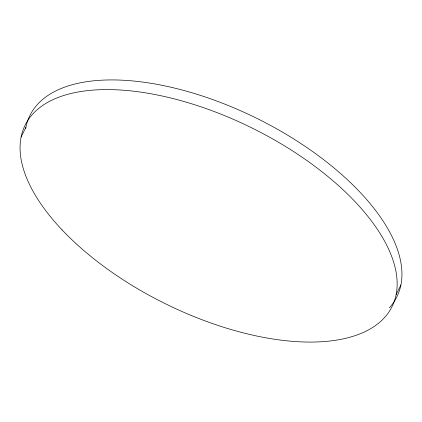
<?xml version="1.0" encoding="UTF-8"?>
<svg xmlns="http://www.w3.org/2000/svg" width="422" height="422" viewBox="0 0 422 422"><rect width="100%" height="100%" fill="white"/><g stroke="black" fill="none" stroke-linecap="round" stroke-linejoin="round"><path stroke-width="0.63" d="M21.1 137.044L25.879 127.381M396.121 294.619L400.9 284.956M25.652 128.573A204.67 97.973 26.3 0 1 256.333 118.107A204.67 97.973 26.3 0 1 389.401 307.802M62.06 229.874A204.67 97.973 26.3 0 0 384.621 317.465A204.67 97.973 26.3 0 0 179.15 100.162A204.67 97.973 26.3 0 0 62.06 229.874"/></g></svg>
